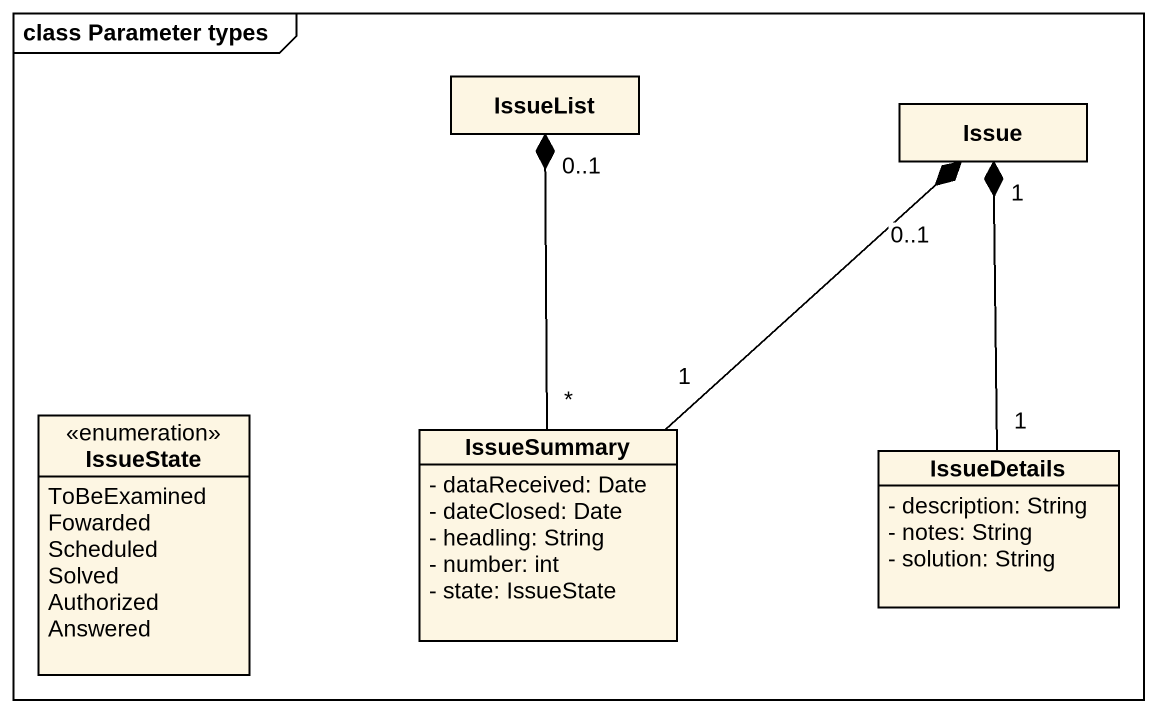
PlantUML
@startuml
mainframe class Parameter types
hide circle
hide empty members
skinparam classAttributeIconSize 0
class IssueList
class Issue
enum IssueState {
  ToBeExamined
  Fowarded
  Scheduled
  Solved
  Authorized
  Answered
}
class IssueSummary {
  - dataReceived: Date
  - dateClosed: Date
  - headling: String
  - number: int
  - state: IssueState
}
class IssueDetails {
  - description: String
  - notes: String
  - solution: String
}
IssueSummary "*" -up-* "0..1" IssueList
IssueSummary "1" -up-* "0..1" Issue
IssueDetails "1" -up-* "1" Issue
@enduml
